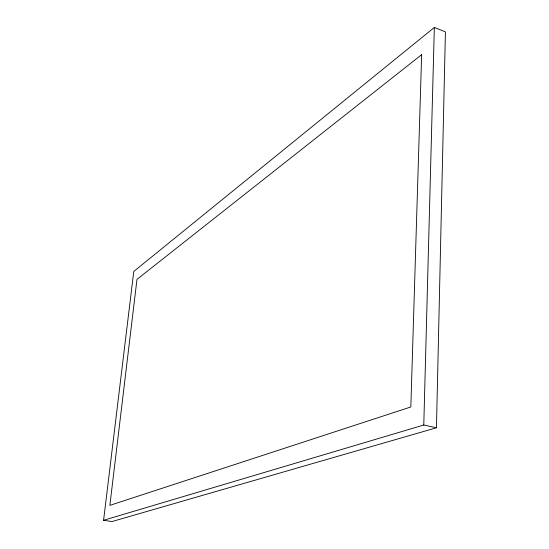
<?xml version="1.0" encoding="UTF-8"?>
<svg xmlns="http://www.w3.org/2000/svg" width="549" height="549" viewBox="0 0 549 549"><rect width="100%" height="100%" fill="white"/><g stroke="black" fill="none" stroke-linecap="round" stroke-linejoin="round"><path stroke-width="0.82" d="M436.448 427.774L445.417 31.876L434.341 27.45L133.771 271.446L103.583 520.274L111.969 521.55L436.448 427.774L423.78 425.022L103.583 520.274M423.78 425.022L434.341 27.45M421.653 54.66L410.83 406.967L109.869 505.368L136.982 279.359L421.653 54.66"/></g></svg>
